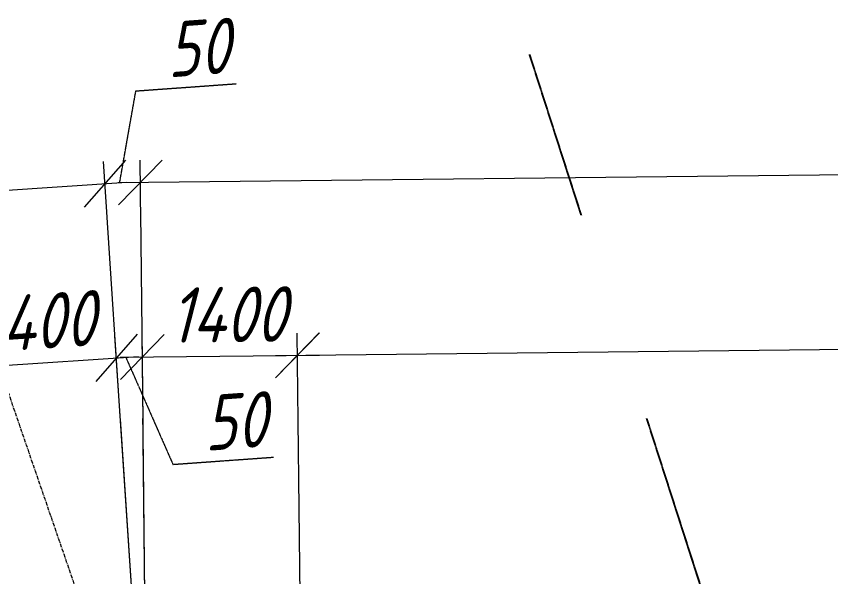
# Model space of a CAD drawing. Header units: millimetres. Extents: x 265754 to 14267433, y -6145605 to 2433772.
# Drawn here: x 7936664 to 7944017, y -567227 to -562164 of the extents above; entities that cross this region are included whole.
import ezdxf
from ezdxf import colors
from ezdxf.entities.mleader import LeaderData, LeaderLine
from ezdxf.math import Vec2, Vec3

# ---------------------------------------------------------------- set-up
doc = ezdxf.new("R2010")
doc.units = ezdxf.units.MM
doc.linetypes.add('невидимая', pattern=[9.525, 6.35, -3.175])
doc.linetypes.add('осевая', pattern=[2, 1.25, -0.25, 0.25, -0.25])
for name, color, linetype, lineweight in [('Выноски', 3, 'Continuous', 15), ('ИС_Ось', 3, 'осевая', 18), ('ИС_РЗМ', 3, 'Continuous', 18)]:
    doc.layers.add(name, color=color, linetype=linetype, lineweight=lineweight)
doc.layers.add('ИС_Невидимая', color=4, linetype='невидимая')
doc.styles.add('0', font='isocpeur.ttf', dxfattribs={"width": 0.8, "oblique": 15})
doc.styles.add('ISOCPEUR', font='isocpeur.ttf', dxfattribs={"width": 0.8, "oblique": 15, "height": 2.5})
doc.dimstyles.new('М200', dxfattribs={"dimscale": 200, "dimtxt": 2.5, "dimasz": 2, "dimexe": 1, "dimexo": 1, "dimgap": 0.8, "dimtad": 1, "dimdec": 0, "dimzin": 0, "dimdsep": 46, "dimtxsty": '0', "dimblk": 'OBLIQUE', "dimcen": 0.09, "dimdle": 1, "dimclrd": 256, "dimclre": 256, "dimclrt": 256, "dimadec": 4, "dimazin": 0, "dimtfac": 1, "dimtdec": 0, "dimtmove": 1, "dimatfit": 2, "dimfxl": 1, "dimtolj": 1, "dimtzin": 0, "dimlwd": -1, "dimarcsym": 0})

# ---------------------------------------------------------------- blocks, each defined once
blk = doc.blocks.new('_None')
blk = doc.blocks.new('_OBLIQUE')
at = {"color": 0, "linetype": 'ByBlock', "lineweight": -2}
blk.add_line((0.5, 0.5), (-0.5, -0.5), dxfattribs=at)
blk = doc.blocks.new('*D1716')
at = {"layer": 'Defpoints', "color": 0, "transparency": 16777216}
for p in [(62495.4, 18248.9), (62843, 12992.3), (29914.9, 10815.1)]:
    blk.add_point(p, dxfattribs=at)
at = {"layer": 'ИС_РЗМ', "transparency": 16777216}
for p, q in [((62829.8, 13191.8), (62482.2, 18448.5)), ((29367.7, 16058.6), (62695, 18262.1)), ((29901.7, 11014.7), (29554.1, 16271.3))]:
    blk.add_line(p, q, dxfattribs=at)
at = {"layer": 'ИС_РЗМ', "transparency": 16777216, "xscale": 400, "yscale": 400, "zscale": 400}
for p, rotation in [((62495.4, 18248.9), 3.782780406811957), ((29567.3, 16071.8), 183.7827804068119)]:
    blk.add_blockref('_OBLIQUE', p, dxfattribs=dict(at, rotation=rotation))
at = {"layer": 'ИС_РЗМ', "transparency": 16777216, "insert": (46006.6, 17534.5), "char_height": 500, "attachment_point": 5, "rotation": 3.78278, "style": '0'}
blk.add_mtext('\\A1;33000', dxfattribs=at)
blk = doc.blocks.new('*D1717')
at = {"layer": 'Defpoints', "color": 0, "transparency": 16777216}
for p in [(62816.3, 18259), (95870.9, 13463.8), (62872.9, 13101.8)]:
    blk.add_point(p, dxfattribs=at)
at = {"layer": 'ИС_РЗМ', "transparency": 16777216}
for p, q in [((95868.7, 13663.8), (95812.1, 18821.1)), ((96014.3, 18623.3), (62616.3, 18256.8)), ((62870.7, 13301.7), (62814.1, 18459))]:
    blk.add_line(p, q, dxfattribs=at)
at = {"layer": 'ИС_РЗМ', "transparency": 16777216, "xscale": 400, "yscale": 400, "zscale": 400}
for p, rotation in [((95814.3, 18621.1), 0.6286714306428819), ((62816.3, 18259), 180.6286714306429)]:
    blk.add_blockref('_OBLIQUE', p, dxfattribs=dict(at, rotation=rotation))
at = {"layer": 'ИС_РЗМ', "transparency": 16777216, "insert": (79311.2, 18815.1), "char_height": 500, "attachment_point": 5, "rotation": 0.62867, "style": '0'}
blk.add_mtext('\\A1;33000', dxfattribs=at)
blk = doc.blocks.new('*D1725')
at = {"layer": 'Defpoints', "color": 0, "transparency": 16777216}
for p in [(62599.7, 16674.6), (62843, 12992.3), (61446.1, 12900)]:
    blk.add_point(p, dxfattribs=at)
at = {"layer": 'ИС_РЗМ', "transparency": 16777216}
for p, q in [((62829.8, 13191.8), (62586.5, 16874.2)), ((61432.9, 13099.5), (61189.6, 16781.9)), ((61003.2, 16569.1), (62799.2, 16687.8))]:
    blk.add_line(p, q, dxfattribs=at)
at = {"layer": 'ИС_РЗМ', "transparency": 16777216, "xscale": 400, "yscale": 400, "zscale": 400}
for p, rotation in [((62599.7, 16674.6), 3.780042540228085), ((61202.8, 16582.3), 183.7800425402281)]:
    blk.add_blockref('_OBLIQUE', p, dxfattribs=dict(at, rotation=rotation))
at = {"layer": 'ИС_РЗМ', "transparency": 16777216, "insert": (61876.5, 17002.6), "char_height": 500, "attachment_point": 5, "rotation": 3.78004, "style": '0'}
blk.add_mtext('\\A1;1400', dxfattribs=at)
blk = doc.blocks.new('*D1726')
at = {"layer": 'Defpoints', "color": 0, "transparency": 16777216}
for p in [(64233.4, 16697.2), (62872.9, 13101.8), (64272.8, 13117.1)]:
    blk.add_point(p, dxfattribs=at)
at = {"layer": 'ИС_РЗМ', "transparency": 16777216}
for p, q in [((62870.7, 13301.7), (62831.3, 16881.8)), ((64270.6, 13317.1), (64231.2, 16897.2)), ((62633.5, 16679.6), (64433.4, 16699.4))]:
    blk.add_line(p, q, dxfattribs=at)
at = {"layer": 'ИС_РЗМ', "transparency": 16777216, "xscale": 400, "yscale": 400, "zscale": 400}
for p, rotation in [((62833.5, 16681.8), 180.6294901476157), ((64233.4, 16697.2), 0.6294901476156801)]:
    blk.add_blockref('_OBLIQUE', p, dxfattribs=dict(at, rotation=rotation))
at = {"layer": 'ИС_РЗМ', "transparency": 16777216, "insert": (63601.7, 17065.3), "char_height": 500, "attachment_point": 5, "rotation": 0.62949, "style": '0'}
blk.add_mtext('\\A1;1400', dxfattribs=at)
blk = doc.blocks.new('*D1727')
at = {"layer": 'Defpoints', "color": 0, "transparency": 16777216}
for p in [(94432.7, 17028.8), (94472, 13448.6), (64273.8, 13117)]:
    blk.add_point(p, dxfattribs=at)
at = {"layer": 'ИС_РЗМ', "transparency": 16777216}
for p, q in [((94469.8, 13648.5), (94430.5, 17228.8)), ((64034.5, 16695), (94632.7, 17031)), ((64271.6, 13317), (64232.3, 16897.2))]:
    blk.add_line(p, q, dxfattribs=at)
at = {"layer": 'ИС_РЗМ', "transparency": 16777216, "xscale": 400, "yscale": 400, "zscale": 400}
for p, rotation in [((94432.7, 17028.8), 0.6290852870272303), ((64234.5, 16697.2), 180.6290852870272)]:
    blk.add_blockref('_OBLIQUE', p, dxfattribs=dict(at, rotation=rotation))
at = {"layer": 'ИС_РЗМ', "transparency": 16777216, "insert": (79329.5, 17238), "char_height": 500, "attachment_point": 5, "rotation": 0.62909, "style": '0'}
blk.add_mtext('\\A1;30200', dxfattribs=at)
blk = doc.blocks.new('План Узловая')
at = {"layer": 'ИС_Невидимая', "ltscale": 0.2}
blk.add_lwpolyline([(75479.2194, -8648.107), (72014.0878, 1906.3196), (70047.5989, 7919.8465), (68856.2382, 11563.3608), (66331.2668, 19413.9527)], dxfattribs=at)
at = {"layer": 'ИС_РЗМ'}
ml = blk.add_multileader_mtext('Standard', dxfattribs=at)
ml.set_content('50', color=256, style='0')
ml.set_leader_properties(color=256)
ml.build(insert=Vec2(0, 0))
ml.multileader.update_dxf_attribs({"text_left_attachment_type": 6, "text_right_attachment_type": 6, "dogleg_length": 0.5, "arrow_head_size": 0, "scale": 200})
ctx = ml.context
ctx.base_point, ctx.scale, ctx.char_height, ctx.arrow_head_size, ctx.landing_gap_size, ctx.plane_origin, ctx.plane_x_axis, ctx.plane_y_axis = Vec3(62874.9534, 19092.9803), 200, 500, 0, 200, Vec3(62631.898, 18215.5825), Vec3(0.997425995, 0.071703442), Vec3(-0.071703442, 0.997425995)
ctx.left_attachment, ctx.right_attachment = 6, 6
notes = []
notes.append((ctx, [(0, (1, 1, 0), (62775.2108, 19085.8099), (0.997425995, 0.071703442), 100, [(0, [(62629.1108, 18257.7366)], 0, [])])]))
ctx.mtext.insert, ctx.mtext.text_direction, ctx.mtext.rotation, ctx.mtext.flow_direction = Vec3(63031.4165, 19705.7766), Vec3(0.997425995, 0.071703442), 0.071765027, 5
for ctx, leaders in notes:
    for number, flags, end, landing, length, lines in leaders:
        leader = LeaderData()
        leader.index, (leader.has_last_leader_line, leader.has_dogleg_vector, leader.attachment_direction) = number, flags
        leader.last_leader_point, leader.dogleg_vector, leader.dogleg_length = Vec3(end), Vec3(landing), length
        for number, points, colour, breaks in lines:
            line = LeaderLine()
            line.index, line.vertices, line.color, line.breaks = number, Vec3.list(points), colors.encode_raw_color(colour), breaks
            leader.lines.append(line)
        ctx.leaders.append(leader)
at = {"layer": 'Выноски'}
ml = blk.add_multileader_mtext('Standard', dxfattribs=at)
ml.set_content('Главный ход \\PПуть № 1', color=256, style='ISOCPEUR')
ml.set_leader_properties(color=256)
ml.set_arrow_properties(name='NONE')
ml.build(insert=Vec2(0, 0))
ml.multileader.update_dxf_attribs({"text_left_attachment_type": 6, "text_right_attachment_type": 6, "dogleg_length": 2, "arrow_head_size": 300, "scale": 200})
ctx = ml.context
ctx.base_point, ctx.scale, ctx.char_height, ctx.arrow_head_size, ctx.landing_gap_size, ctx.plane_origin = Vec3(48919.1567, 17062.0301), 200, 500, 300, 125, Vec3(42955.2247, 21340.7831)
ctx.left_attachment, ctx.right_attachment = 6, 6
notes = []
notes.append((ctx, [(1, (1, 1, 0), (52443.1313, 17062.0301), (-1, 0), 100, [(0, [(53356.3184, 17748.4089)], 0, [])])]))
ctx.mtext.insert, ctx.mtext.width, ctx.mtext.flow_direction = Vec3(49044.1567, 17712.0301), 3347.5067, 5
ctx.mtext.has_bg_fill, ctx.mtext.bg_color, ctx.mtext.bg_scale_factor, ctx.mtext.bg_transparency, ctx.mtext.use_window_bg_color = 1, -1023410167, 1.5, 0, 1
for ctx, leaders in notes:
    for number, flags, end, landing, length, lines in leaders:
        leader = LeaderData()
        leader.index, (leader.has_last_leader_line, leader.has_dogleg_vector, leader.attachment_direction) = number, flags
        leader.last_leader_point, leader.dogleg_vector, leader.dogleg_length = Vec3(end), Vec3(landing), length
        for number, points, colour, breaks in lines:
            line = LeaderLine()
            line.index, line.vertices, line.color, line.breaks = number, Vec3.list(points), colors.encode_raw_color(colour), breaks
            leader.lines.append(line)
        ctx.leaders.append(leader)
at = {"layer": 'ИС_Ось', "ltscale": 25}
blk.add_lwpolyline([(61034.3865, 18070.8363), (68728.721, -4302.1212)], dxfattribs=at)
at = {"layer": 'ИС_РЗМ'}
for p1, p2, distance, picture, middle in [((95870.8843, 13463.8434), (62872.8708, 13101.7619), -5157.5837, '*D1717', (79311.1731, 18815.0533)), ((29914.8661, 10815.129), (62842.9703, 12992.2717), 5268.1025, '*D1716', (46006.6201, 17534.5084)), ((64273.8216, 13116.983), (94472.0013, 13448.5606), 3580.4465, '*D1727', (79329.4831, 17237.9799))]:
    dim = blk.add_aligned_dim(p1=p1, p2=p2, distance=distance, dimstyle='М200', dxfattribs=at)
    dim.commit()
    dim.dimension.update_dxf_attribs({"geometry": picture, "text_midpoint": middle})
for base, p1, p2, angle, picture, middle in [((62599.6779, 16674.6113), (61446.0604, 12899.9777), (62842.9703, 12992.2717), 3.78004254, '*D1725', (61901.2229, 16628.4643)), ((64233.4436, 16697.202), (62872.8708, 13101.7619), (64272.7782, 13117.1429), 0.62949015, '*D1726', (63605.8215, 16690.3063))]:
    dim = blk.add_linear_dim(base=base, p1=p1, p2=p2, angle=angle, dimstyle='М200', dxfattribs=at)
    dim.commit()
    dim.dimension.update_dxf_attribs({"geometry": picture, "text_midpoint": middle, "dimtype": 129})
ml = blk.add_multileader_mtext('Standard', dxfattribs=at)
ml.set_content('50', color=256, style='0')
ml.set_leader_properties(color=256)
ml.build(insert=Vec2(0, 0))
ml.multileader.update_dxf_attribs({"text_left_attachment_type": 6, "text_right_attachment_type": 6, "dogleg_length": 0.5, "arrow_head_size": 0, "scale": 200})
ctx = ml.context
ctx.base_point, ctx.scale, ctx.char_height, ctx.arrow_head_size, ctx.landing_gap_size, ctx.plane_origin, ctx.plane_x_axis, ctx.plane_y_axis = Vec3(63209.3586, 15719.3032), 200, 500, 0, 200, Vec3(62991.9853, 18195.4692), Vec3(0.997425995, 0.071703442), Vec3(-0.071703442, 0.997425995)
ctx.left_attachment, ctx.right_attachment = 6, 6
notes = []
notes.append((ctx, [(0, (1, 1, 0), (63109.616, 15712.1328), (0.997425995, 0.071703442), 100, [(0, [(62683.9218, 16680.1773)], 0, [])])]))
ctx.mtext.insert, ctx.mtext.text_direction, ctx.mtext.rotation, ctx.mtext.flow_direction = Vec3(63365.8217, 16332.0995), Vec3(0.997425995, 0.071703442), 0.071765027, 5
for ctx, leaders in notes:
    for number, flags, end, landing, length, lines in leaders:
        leader = LeaderData()
        leader.index, (leader.has_last_leader_line, leader.has_dogleg_vector, leader.attachment_direction) = number, flags
        leader.last_leader_point, leader.dogleg_vector, leader.dogleg_length = Vec3(end), Vec3(landing), length
        for number, points, colour, breaks in lines:
            line = LeaderLine()
            line.index, line.vertices, line.color, line.breaks = number, Vec3.list(points), colors.encode_raw_color(colour), breaks
            leader.lines.append(line)
        ctx.leaders.append(leader)

msp = doc.modelspace()

# ---------------------------------------------------------------- block references
at = {"layer": 'ИС_Ось', "color": 4, "ltscale": 0.05}
msp.add_blockref('План Узловая', (7874968.7881, -581924.4701), dxfattribs=at)

doc.saveas('drawing.dxf')
